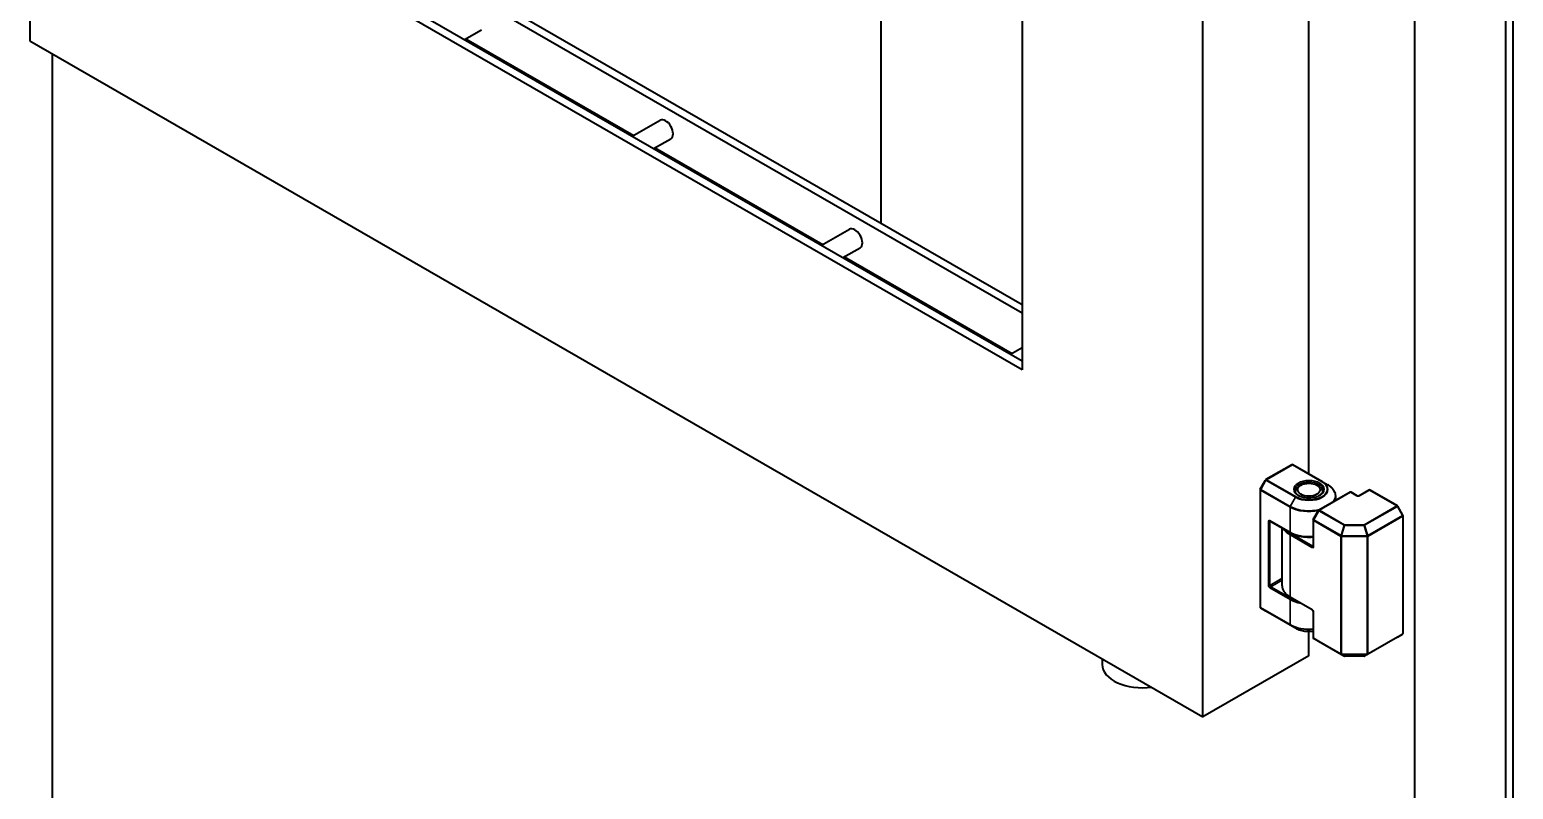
# Model space of a CAD drawing. Header units: millimetres. Extents: x 0 to 2523, y 0 to 1782.
# Drawn here: x 2288.9 to 2372, y 1505.8 to 1548.4 of the extents above; entities that cross this region are included whole.
import ezdxf

# ---------------------------------------------------------------- set-up
doc = ezdxf.new("R2010")
doc.units = ezdxf.units.MM
doc.header["$LTSCALE"] = 3
doc.layers.add('가시적인 것(ISO)', color=3, linetype='Continuous', lineweight=40)
doc.layers.add('가시적인 좁은 것(ISO)', color=3, linetype='Continuous', lineweight=35)

msp = doc.modelspace()

# ---------------------------------------------------------------- linework, layer by layer
at = {"layer": '가시적인 것(ISO)'}
for p, q in [((2366.5188, 1402.7044), (2366.5188, 1613.6316)), ((2288.8784, 1599.0152), (2288.8784, 1547.755)), ((2371.6099, 1439.9732), (2371.6099, 1578.4476)), ((2372.0342, 1439.7289), (2372.0342, 1578.4742)), ((2354.6394, 1509.8858), (2354.6394, 1561.146)), ((2336.6081, 1537.531), (2336.6081, 1557.9173)), ((2344.5101, 1553.3669), (2344.5101, 1529.331)), ((2360.5791, 1523.4889), (2360.5791, 1550.7284)), ((2344.5101, 1529.331), (2309.1901, 1549.6704)), ((2309.6143, 1549.9148), (2344.5101, 1529.8197)), ((2316.0313, 1549.3804), (2344.5101, 1532.9806)), ((2313.2433, 1547.825), (2314.2094, 1548.3813)), ((2344.5101, 1532.492), (2315.6071, 1549.1361)), ((2288.8784, 1547.755), (2354.6394, 1509.8858)), ((2313.3276, 1547.8735), (2322.7319, 1542.4579)), ((2290.1512, 1446.6815), (2290.1512, 1547.022)), ((2322.6476, 1542.4094), (2324.2172, 1543.3133)), ((2323.8499, 1541.717), (2324.816, 1542.2734)), ((2323.9342, 1541.7656), (2333.3385, 1536.35)), ((2333.2542, 1536.3015), (2334.8238, 1537.2053)), ((2334.4565, 1535.6091), (2335.4226, 1536.1654)), ((2334.5408, 1535.6576), (2343.9451, 1530.2421)), ((2343.8608, 1530.1935), (2344.5101, 1530.5674)), ((2359.6194, 1524.007), (2358.1696, 1523.1722)), ((2361.3339, 1523.0542), (2359.6793, 1524.007)), ((2357.8462, 1522.6121), (2357.8462, 1516.0306)), ((2357.8542, 1522.6421), (2358.1476, 1523.1502)), ((2360.1319, 1522.8648), (2360.0254, 1522.8031)), ((2361.0263, 1522.8648), (2361.1327, 1522.8031)), ((2361.3369, 1523.0525), (2361.6313, 1522.8816)), ((2363.9432, 1522.5879), (2363.3917, 1522.2703)), ((2365.5341, 1521.7063), (2364.0031, 1522.5879)), ((2362.8826, 1522.4658), (2361.1394, 1521.462)), ((2362.0791, 1522.003), (2362.0791, 1522.2456)), ((2363.2819, 1522.2703), (2362.9425, 1522.4658)), ((2360.8241, 1520.9319), (2361.1174, 1521.44)), ((2365.8495, 1521.1762), (2365.5561, 1521.6843)), ((2365.8575, 1514.5647), (2365.8575, 1521.1462)), ((2358.4066, 1520.8525), (2359.5309, 1520.205)), ((2359.0791, 1517.2258), (2359.0791, 1520.4652)), ((2360.816, 1520.9019), (2360.816, 1519.4383)), ((2358.1694, 1515.8085), (2357.8761, 1515.9787)), ((2360.7613, 1515.8789), (2359.5309, 1516.5874)), ((2359.8242, 1514.8555), (2358.1696, 1515.8084)), ((2360.816, 1515.7839), (2360.816, 1514.3204)), ((2360.5791, 1513.3062), (2360.5791, 1514.6746)), ((2361.1393, 1514.0982), (2360.8459, 1514.2685)), ((2365.5341, 1514.3425), (2363.7004, 1513.2865)), ((2365.5343, 1514.3426), (2365.8276, 1514.5128)), ((2362.5489, 1513.2865), (2361.1394, 1514.0981)), ((2348.9953, 1513.136), (2348.9953, 1512.8081)), ((2360.5791, 1513.3062), (2354.6394, 1509.8858)), ((2363.6704, 1513.2785), (2362.5789, 1513.2785))]:
    msp.add_line(p, q, dxfattribs=at)
for centre, start, end in [((2359.6493, 1523.9551), 60.064008, 119.935992), ((2357.9062, 1522.6121), 149.999959, 180), ((2358.1995, 1523.1202), 119.935992, 149.999959), ((2363.9732, 1522.5359), 60.064008, 119.935992), ((2362.9125, 1522.4138), 60.064008, 119.935992), ((2360.876, 1520.9019), 149.999959, 180), ((2361.1694, 1521.41), 119.935992, 149.999959), ((2365.5042, 1521.6543), 30.000041, 60.064008), ((2365.7975, 1521.1462), 0, 30.000041), ((2357.9062, 1516.0306), 180, 239.872355), ((2360.876, 1514.3204), 180, 239.872355), ((2365.7975, 1514.5647), 300.127645, 0), ((2362.5789, 1513.3385), 240.064008, 270), ((2363.6704, 1513.3385), 270, 299.935992)]:
    msp.add_arc(centre, 0.06, start, end, dxfattribs=at)
for centre, major_axis, ratio, start_param, end_param in [((2324.5166, 1542.7933), (-0.2994, 0.52), 0.5780931, 3.1415927, 6.2831853), ((2335.1232, 1536.6854), (-0.2994, 0.52), 0.5780931, 3.1415927, 6.2831853), ((2360.5791, 1522.4867), (-0.78, 0), 0.5758617, 5.5016446, 6.2492598), ((2360.5791, 1522.4867), (0.78, 0), 0.5758617, 0.0339256, 0.7815407), ((2351.2453, 1512.8081), (-2.25, 0), 0.5758617, 0, 1.7997543)]:
    msp.add_ellipse(centre, major_axis=major_axis, ratio=ratio, start_param=start_param, end_param=end_param, dxfattribs=at)
msp.add_ellipse((2360.5791, 1522.6093), major_axis=(-0.63, 0), ratio=0.5758617, dxfattribs=at)
for points, knots in [([(2359.7841, 1522.5848), (2359.7841, 1522.5357), (2359.8, 1522.4859), (2359.8633, 1522.3945), (2359.9057, 1522.3534), (2360.0119, 1522.2811), (2360.0744, 1522.2497), (2360.2147, 1522.1989), (2360.2926, 1522.1795), (2360.4561, 1522.1552), (2360.5417, 1522.1504), (2360.7115, 1522.156), (2360.7955, 1522.1666), (2360.953, 1522.2016), (2361.0264, 1522.2261), (2361.1546, 1522.2857), (2361.2095, 1522.3207), (2361.2965, 1522.3965), (2361.3283, 1522.4371), (2361.3657, 1522.5135), (2361.3741, 1522.5492), (2361.3741, 1522.5848)], [5.4977871, 5.4977871, 5.4977871, 5.4977871, 5.8773572, 5.8773572, 6.1999926, 6.1999926, 6.5073368, 6.5073368, 6.8158631, 6.8158631, 7.1264635, 7.1264635, 7.4376143, 7.4376143, 7.7475737, 7.7475737, 8.0552148, 8.0552148, 8.3644828, 8.3644828, 8.6393798, 8.6393798, 8.6393798, 8.6393798]), ([(2361.3339, 1523.0542), (2361.3341, 1523.0541), (2361.3343, 1523.054), (2361.3347, 1523.0538), (2361.3349, 1523.0536), (2361.3353, 1523.0534), (2361.3355, 1523.0533), (2361.3359, 1523.0531), (2361.3361, 1523.053), (2361.3365, 1523.0527), (2361.3367, 1523.0526), (2361.3369, 1523.0525)], [3.1415926536, 3.1415926536, 3.1415926536, 3.1415926536, 3.1423632304, 3.1423632304, 3.1431338072, 3.1431338072, 3.143904384, 3.143904384, 3.1446749608, 3.1446749608, 3.1454455376, 3.1454455376, 3.1454455376, 3.1454455376]), ([(2362.0791, 1522.2456), (2362.0791, 1522.2943), (2362.0724, 1522.3429), (2362.0463, 1522.4382), (2362.0269, 1522.4849), (2361.9763, 1522.5751), (2361.9451, 1522.6186), (2361.8722, 1522.7014), (2361.8305, 1522.7408), (2361.7376, 1522.8149), (2361.6865, 1522.8496), (2361.6313, 1522.8816)], [2.35619449, 2.35619449, 2.35619449, 2.35619449, 2.51250355, 2.51250355, 2.6688126, 2.6688126, 2.82512166, 2.82512166, 2.98143071, 2.98143071, 3.13773977, 3.13773977, 3.13773977, 3.13773977]), ([(2363.2819, 1522.2703), (2363.2846, 1522.2687), (2363.2881, 1522.267), (2363.2967, 1522.2638), (2363.3019, 1522.2623), (2363.3136, 1522.2598), (2363.3201, 1522.2589), (2363.3338, 1522.2579), (2363.341, 1522.258), (2363.3549, 1522.259), (2363.3616, 1522.26), (2363.3737, 1522.2628), (2363.379, 1522.2645), (2363.3867, 1522.2677), (2363.3894, 1522.269), (2363.3917, 1522.2703)], [1.5707963, 1.5707963, 1.5707963, 1.5707963, 1.7772901, 1.7772901, 2.0006727, 2.0006727, 2.2397467, 2.2397467, 2.4877932, 2.4877932, 2.7355384, 2.7355384, 2.97324, 2.97324, 3.1415927, 3.1415927, 3.1415927, 3.1415927]), ([(2358.3983, 1520.856), (2358.3983, 1520.856), (2358.3983, 1520.856), (2358.399, 1520.8559), (2358.3999, 1520.8556), (2358.4027, 1520.8545), (2358.4045, 1520.8537), (2358.4066, 1520.8525)], [4.33310665, 4.33310665, 4.33310665, 4.33310665, 4.3990032, 4.3990032, 4.55569609, 4.55569609, 4.71238898, 4.71238898, 4.71238898, 4.71238898]), ([(2359.5309, 1520.205), (2359.6467, 1520.1384), (2359.7804, 1520.0833), (2360.0697, 1520.0011), (2360.2252, 1519.9738), (2360.5274, 1519.9506), (2360.6734, 1519.9518), (2360.816, 1519.9652)], [0, 0, 0, 0, 0.32680869, 0.32680869, 0.65285733, 0.65285733, 0.9467814, 0.9467814, 0.9467814, 0.9467814]), ([(2360.816, 1519.4383), (2360.816, 1519.4359), (2360.8159, 1519.4339), (2360.8154, 1519.4309), (2360.8152, 1519.4299), (2360.8149, 1519.4293), (2360.8149, 1519.4292), (2360.8149, 1519.4292)], [3.14159265, 3.14159265, 3.14159265, 3.14159265, 3.29905903, 3.29905903, 3.4565254, 3.4565254, 3.5247424, 3.5247424, 3.5247424, 3.5247424]), ([(2359.0791, 1517.2258), (2359.0791, 1517.1769), (2359.0858, 1517.128), (2359.1121, 1517.0322), (2359.1317, 1516.9853), (2359.1828, 1516.8947), (2359.2143, 1516.8511), (2359.2879, 1516.768), (2359.33, 1516.7284), (2359.4236, 1516.6542), (2359.4752, 1516.6195), (2359.5309, 1516.5874)], [0.78539816, 0.78539816, 0.78539816, 0.78539816, 0.9424778, 0.9424778, 1.09955743, 1.09955743, 1.25663706, 1.25663706, 1.41371669, 1.41371669, 1.57079633, 1.57079633, 1.57079633, 1.57079633]), ([(2360.816, 1515.7839), (2360.816, 1515.7871), (2360.8157, 1515.791), (2360.8143, 1515.8001), (2360.813, 1515.8054), (2360.8093, 1515.8167), (2360.8068, 1515.8229), (2360.8008, 1515.8352), (2360.7972, 1515.8414), (2360.7893, 1515.8528), (2360.7851, 1515.8581), (2360.7767, 1515.8671), (2360.7725, 1515.8709), (2360.766, 1515.8759), (2360.7635, 1515.8776), (2360.7613, 1515.8789)], [3.1415927, 3.1415927, 3.1415927, 3.1415927, 3.3485711, 3.3485711, 3.5722397, 3.5722397, 3.8114088, 3.8114088, 4.0593907, 4.0593907, 4.3069641, 4.3069641, 4.5444705, 4.5444705, 4.712389, 4.712389, 4.712389, 4.712389]), ([(2359.8242, 1514.8555), (2359.905, 1514.809), (2359.9975, 1514.7704), (2360.1975, 1514.7119), (2360.3049, 1514.6919), (2360.5248, 1514.6721), (2360.6374, 1514.6722), (2360.7703, 1514.6845), (2360.7933, 1514.6871), (2360.816, 1514.6901)], [6.2831853, 6.2831853, 6.2831853, 6.2831853, 6.5981151, 6.5981151, 6.913045, 6.913045, 7.2279748, 7.2279748, 7.293997, 7.293997, 7.293997, 7.293997])]:
    msp.add_open_spline(points, degree=3, knots=knots, dxfattribs=at)
at = {"layer": '가시적인 좁은 것(ISO)'}
for p, q in [((2359.6493, 1524.0041), (2358.1995, 1523.1692)), ((2361.3039, 1523.0513), (2359.6493, 1524.0041)), ((2359.5184, 1521.6348), (2357.8638, 1522.5877)), ((2357.8638, 1522.5877), (2357.8638, 1516.0062)), ((2357.8762, 1522.6295), (2358.1695, 1523.1376)), ((2359.5308, 1521.6767), (2357.8762, 1522.6295)), ((2358.1695, 1523.1376), (2359.8242, 1522.1848)), ((2358.1995, 1523.1692), (2359.8542, 1522.2164)), ((2363.9732, 1522.585), (2363.4216, 1522.2674)), ((2365.5042, 1521.7033), (2363.9732, 1522.585)), ((2359.8242, 1522.1848), (2359.5308, 1521.6767)), ((2362.9125, 1522.4628), (2361.1694, 1521.459)), ((2363.2519, 1522.2674), (2362.9125, 1522.4628)), ((2359.5184, 1520.2326), (2359.5184, 1521.6348)), ((2360.846, 1520.9193), (2361.1394, 1521.4274)), ((2362.377, 1520.0376), (2360.846, 1520.9193)), ((2361.1394, 1521.4274), (2362.5489, 1520.6157)), ((2361.1694, 1521.459), (2362.5789, 1520.6473)), ((2363.6704, 1520.6473), (2365.5042, 1521.7033)), ((2363.7004, 1520.6157), (2365.5342, 1521.6717)), ((2365.8275, 1521.1636), (2363.8723, 1520.0376)), ((2365.8399, 1521.1218), (2363.8847, 1519.9958)), ((2365.8275, 1521.1636), (2365.5342, 1521.6717)), ((2365.8399, 1514.5403), (2365.8399, 1521.1218)), ((2358.3092, 1517.25), (2358.3092, 1520.8308)), ((2358.3941, 1520.8801), (2359.5184, 1520.2326)), ((2358.3941, 1520.8308), (2358.4192, 1520.8452)), ((2358.3941, 1517.25), (2358.3941, 1520.8308)), ((2359.5608, 1520.1467), (2360.7912, 1519.4382)), ((2362.3646, 1519.9958), (2360.8336, 1520.8774)), ((2360.8336, 1520.8774), (2360.8336, 1519.4139)), ((2362.377, 1520.0376), (2362.5489, 1520.6157)), ((2362.407, 1520.0305), (2362.5789, 1520.6085)), ((2362.5789, 1520.6473), (2363.6704, 1520.6473)), ((2362.5789, 1520.6473), (2362.5789, 1520.6085)), ((2362.5789, 1520.6085), (2363.6704, 1520.6085)), ((2363.6704, 1520.6085), (2363.6704, 1520.6473)), ((2363.8423, 1520.0305), (2363.6704, 1520.6085)), ((2363.8723, 1520.0376), (2363.7004, 1520.6157)), ((2359.5184, 1520.0732), (2360.7488, 1519.3647)), ((2359.5184, 1516.615), (2359.5184, 1520.0732)), ((2360.7912, 1519.4382), (2360.816, 1519.4525)), ((2362.3646, 1519.9958), (2362.3646, 1513.4143)), ((2363.8423, 1520.0305), (2362.407, 1520.0305)), ((2362.407, 1519.9857), (2362.407, 1520.0305)), ((2363.8423, 1519.9857), (2362.407, 1519.9857)), ((2362.407, 1519.9857), (2362.407, 1513.4042)), ((2363.8423, 1520.0305), (2363.8423, 1519.9857)), ((2363.8423, 1519.9857), (2363.8423, 1513.4042)), ((2363.8847, 1519.9958), (2363.8847, 1513.4143)), ((2358.3941, 1517.25), (2359.0791, 1517.6444)), ((2359.5184, 1516.4555), (2358.3941, 1517.103)), ((2358.4365, 1517.1765), (2359.0791, 1517.5465)), ((2359.5608, 1516.529), (2358.4365, 1517.1765)), ((2357.8638, 1516.0062), (2359.5184, 1515.0533)), ((2358.1695, 1515.8084), (2357.8762, 1515.9786)), ((2357.8762, 1515.9786), (2359.5308, 1515.0258)), ((2360.7488, 1515.9064), (2359.5184, 1516.615)), ((2359.5184, 1515.0533), (2359.5184, 1516.4555)), ((2359.8242, 1514.8556), (2358.1695, 1515.8084)), ((2360.8336, 1515.7595), (2360.8336, 1514.2959)), ((2359.8242, 1514.8556), (2359.5308, 1515.0258)), ((2362.3646, 1513.4143), (2360.8336, 1514.2959)), ((2361.1394, 1514.0982), (2360.846, 1514.2684)), ((2362.377, 1513.3868), (2360.846, 1514.2684)), ((2365.5342, 1514.3425), (2363.7004, 1513.2865)), ((2363.8723, 1513.3868), (2365.8275, 1514.5127)), ((2363.8847, 1513.4143), (2365.8399, 1514.5403)), ((2365.5342, 1514.3425), (2365.8275, 1514.5127)), ((2362.5489, 1513.2865), (2361.1394, 1514.0982)), ((2362.377, 1513.3868), (2362.5489, 1513.2865)), ((2362.407, 1513.4042), (2363.8423, 1513.4042)), ((2362.407, 1513.3796), (2362.407, 1513.4042)), ((2362.407, 1513.3796), (2362.5789, 1513.2794)), ((2362.407, 1513.3796), (2363.8423, 1513.3796)), ((2363.6704, 1513.2794), (2362.5789, 1513.2794)), ((2362.5789, 1513.2794), (2362.5789, 1513.2785)), ((2363.8423, 1513.3796), (2363.6704, 1513.2794)), ((2363.6704, 1513.2794), (2363.6704, 1513.2785)), ((2363.8723, 1513.3868), (2363.7004, 1513.2865)), ((2363.8423, 1513.4042), (2363.8423, 1513.3796))]:
    msp.add_line(p, q, dxfattribs=at)
for centre, major_axis, ratio, start_param, end_param in [((2359.6493, 1523.9551), (-0.0299, 0.052), 0.5780931, 5.4997209, 6.2831853), ((2359.6493, 1523.9551), (0.0299, 0.052), 0.5780931, 0, 0.7834647), ((2357.9062, 1522.6121), (-0.06, 0), 0.5758617, 0, 0.7853982), ((2357.9062, 1522.6121), (-0.052, 0.03), 0.0015778, 5.3287797, 6.2831853), ((2357.9062, 1522.6121), (0.0299, 0.052), 0.5780931, 1.5688629, 2.3542608), ((2358.1995, 1523.1202), (-0.052, 0.03), 0.0015778, 5.3287808, 6.2831871), ((2358.1995, 1523.1202), (0.0299, 0.052), 0.5780931, 0.7834642, 1.5688624), ((2358.1995, 1523.1202), (-0.0299, 0.052), 0.5780931, 5.4997209, 6.2831853), ((2360.5791, 1522.5848), (-0.795, 0), 0.5758617, 3.1415927, 6.2831853), ((2360.5791, 1522.6195), (1.0676, 0), 0.5758617, 3.9269908, 7.0647306), ((2360.5791, 1522.6338), (1.0251, 0), 0.5758617, 3.9269908, 7.0685835), ((2361.3039, 1523.0022), (0.0299, 0.052), 0.5780931, 0, 0.783469), ((2360.5791, 1522.2803), (1.4824, 0), 0.5758617, 5.8305356, 7.0647306), ((2363.9732, 1522.5359), (-0.0299, 0.052), 0.5780931, 5.4997209, 6.2831853), ((2363.9732, 1522.5359), (0.0299, 0.052), 0.5780931, 0, 0.7834645), ((2359.8542, 1522.1673), (-0.0299, -0.052), 0.5780931, 3.9250586, 4.7104565), ((2360.5791, 1522.2456), (1.5, 0), 0.5758617, 5.9355998, 6.2831853), ((2362.9125, 1522.4138), (-0.0299, 0.052), 0.5780931, 5.4997209, 6.2831853), ((2362.9125, 1522.4138), (0.0299, 0.052), 0.5780931, 0, 0.7834645), ((2363.2519, 1522.2183), (0.0299, 0.052), 0.5780931, 0, 0.7834645), ((2363.3368, 1522.3162), (0.12, 0), 0.5758617, 3.9269908, 5.4977871), ((2363.4216, 1522.2183), (-0.0299, 0.052), 0.5780931, 5.4997209, 6.2831853), ((2359.5608, 1521.6593), (0.0299, 0.052), 0.5780931, 1.5688672, 2.3542671), ((2360.5791, 1522.2456), (-1.5, 0), 0.5758617, 0.7853982, 1.9376237), ((2360.5791, 1522.2803), (-1.4824, 0), 0.5758617, 0.7853982, 2.023446), ((2360.876, 1520.9019), (-0.052, 0.03), 0.0015778, 5.3287797, 6.2831853), ((2360.876, 1520.9019), (0.0299, 0.052), 0.5780931, 1.5688626, 2.3542608), ((2361.1694, 1521.41), (-0.052, 0.03), 0.0015778, 5.328772, 6.2831738), ((2361.1694, 1521.41), (-0.0299, 0.052), 0.5780931, 5.4997209, 6.2831853), ((2361.1694, 1521.41), (0.0299, 0.052), 0.5780931, 0.7834645, 1.5688626), ((2365.5042, 1521.6543), (0.0299, 0.052), 0.5780931, 0, 0.7834645), ((2365.5042, 1521.6543), (-0.0299, 0.052), 0.5780931, 4.7143227, 5.4997209), ((2365.5042, 1521.6543), (0.052, 0.03), 0.0015778, 0, 0.9544056), ((2365.7975, 1521.1462), (0.052, 0.03), 0.0015778, 0, 0.9544056), ((2365.7975, 1521.1462), (-0.0299, 0.052), 0.5780931, 3.9289245, 4.7143227), ((2365.7975, 1521.1462), (0.06, 0), 0.5758617, 5.4977871, 6.2831853), ((2358.3941, 1520.7819), (-0.0599, 0.104), 0.5780931, 5.4997209, 7.0705172), ((2358.3517, 1520.8552), (0.06, 0), 0.5758617, 3.9269908, 5.4977871), ((2358.4365, 1520.9045), (-0.0299, -0.052), 0.5780931, 5.4958534, 6.2831853), ((2358.4365, 1520.8064), (-0.0299, 0.052), 0.5780931, 0.1664309, 0.7873319), ((2360.5791, 1520.684), (-1.5, 0), 0.5758617, 0.3036245, 0.7853982), ((2360.5791, 1520.733), (1.44, 0), 0.5758617, 3.661358, 3.9269908), ((2360.5791, 1520.8434), (1.5, 0), 0.5758617, 3.9269908, 4.8710436), ((2359.5608, 1520.257), (-0.0299, -0.052), 0.5780931, 5.4958534, 6.2831853), ((2359.5608, 1520.0976), (-0.0299, -0.052), 0.5780931, 3.9250571, 5.4958534), ((2360.876, 1520.9019), (-0.06, 0), 0.5758617, 0, 0.7853982), ((2362.5789, 1520.5983), (-0.0299, -0.052), 0.5780931, 3.9250571, 4.7104553), ((2362.5789, 1520.5983), (0.0575, -0.0171), 0.1640073, 1.6195116, 2.16754), ((2363.6704, 1520.5983), (-0.0299, 0.052), 0.5780931, 4.7143227, 5.4997209), ((2363.6704, 1520.5983), (0.0575, 0.0171), 0.1640073, 0.9740526, 1.522081), ((2360.7912, 1519.3891), (-0.0299, -0.052), 0.5780931, 3.9250571, 5.4958534), ((2360.7488, 1519.4628), (0.0599, -0.104), 0.5780931, 5.4997209, 7.0705172), ((2360.7912, 1519.4872), (0.0299, -0.052), 0.5780931, 5.4997209, 6.1167544), ((2360.876, 1519.4383), (-0.06, 0), 0.5758617, 0, 0.7853982), ((2362.407, 1520.0202), (0.0299, 0.052), 0.5780931, 1.5688626, 2.3542608), ((2362.407, 1520.0202), (-0.06, 0), 0.5758617, 0.7853982, 1.5707963), ((2362.407, 1520.0202), (0.0575, -0.0171), 0.1640073, 1.6195116, 2.16754), ((2363.8423, 1520.0202), (0.0575, 0.0171), 0.1640073, 0.9740526, 1.522081), ((2363.8423, 1520.0202), (-0.06, 0), 0.5758617, 1.5707963, 2.3561945), ((2363.8423, 1520.0202), (0.0299, -0.052), 0.5780931, 0.7873319, 1.57273), ((2358.3941, 1517.2011), (0.0599, -0.104), 0.5780931, 3.9289245, 5.4997209), ((2358.3517, 1517.2744), (-0.06, 0), 0.5758617, 0.7853982, 2.3561945), ((2358.4365, 1517.2255), (-0.0299, 0.052), 0.5780931, 0.7873319, 2.3581282), ((2358.4365, 1517.1274), (0.0299, 0.052), 0.5780931, 0.7834645, 2.3542608), ((2360.5791, 1517.2258), (-1.5, 0), 0.5758617, 0, 0.7853982), ((2357.9062, 1516.0306), (-0.06, 0), 0.5758617, 0, 0.7853982), ((2357.9062, 1516.0306), (-0.0299, -0.052), 0.5780931, 5.4958534, 6.2812513), ((2357.9062, 1516.0306), (-0.0301, -0.0519), 0.8159693, 0, 0.0027294), ((2359.5608, 1516.6394), (-0.0299, -0.052), 0.5780931, 5.4958534, 6.2831853), ((2359.5608, 1516.48), (0.0299, 0.052), 0.5780931, 0.7834645, 2.3542608), ((2360.5791, 1517.0663), (-1.5, 0), 0.5758617, 0.7853982, 1.2671718), ((2360.5791, 1517.1154), (-1.44, 0), 0.5758617, 0.7853982, 1.051031), ((2360.7488, 1515.8083), (-0.0599, 0.104), 0.5780931, 3.9289245, 5.4997209), ((2360.7912, 1515.9309), (-0.0299, -0.052), 0.5780931, 5.4958534, 6.2831853), ((2360.876, 1515.7839), (-0.06, 0), 0.5758617, 0, 0.7853982), ((2359.5608, 1515.0778), (-0.0299, -0.052), 0.5780931, 5.4958555, 6.281253), ((2360.5791, 1515.6641), (1.5, 0), 0.5758617, 3.9269908, 4.8710436), ((2360.5791, 1515.6294), (1.4824, 0), 0.5758617, 3.9269908, 4.8729407), ((2360.5791, 1515.2903), (-1.0676, 0), 0.5758617, 0.7853982, 1.7946457), ((2360.876, 1514.3204), (-0.06, 0), 0.5758617, 0, 0.7853982), ((2360.876, 1514.3204), (-0.0299, -0.052), 0.5780931, 5.4958534, 6.2812516), ((2360.876, 1514.3204), (-0.0301, -0.0519), 0.8159693, 0, 0.0027294), ((2365.7975, 1514.5647), (0.0299, -0.052), 0.5780931, 0.0019337, 0.7873319), ((2365.7975, 1514.5647), (0.0301, -0.0519), 0.8159693, 6.2804559, 6.2831853), ((2365.7975, 1514.5647), (0.06, 0), 0.5758617, 5.4977871, 6.2831853), ((2362.407, 1513.4387), (0.06, 0), 0.5758617, 3.9269908, 4.712389), ((2362.407, 1513.4387), (-0.0299, -0.052), 0.5780931, 5.4958534, 6.2812516), ((2362.407, 1513.4387), (-0.0302, -0.0518), 0.9455649, 0.0048485, 0.5528769), ((2362.5789, 1513.3385), (-0.0302, -0.0518), 0.9455649, 0.0048485, 0.5528769), ((2362.5789, 1513.3385), (-0.0299, -0.052), 0.5780931, 6.2812516, 6.2831853), ((2363.6704, 1513.3385), (0.0302, -0.0518), 0.9455649, 5.7303084, 6.2783368), ((2363.6704, 1513.3385), (0.0299, -0.052), 0.5780931, 0, 0.0019337), ((2363.8423, 1513.4387), (0.06, 0), 0.5758617, 4.712389, 5.4977871), ((2363.8423, 1513.4387), (0.0302, -0.0518), 0.9455649, 5.7303084, 6.2783368), ((2363.8423, 1513.4387), (0.0299, -0.052), 0.5780931, 0.0019337, 0.7873319)]:
    msp.add_ellipse(centre, major_axis=major_axis, ratio=ratio, start_param=start_param, end_param=end_param, dxfattribs=at)
msp.add_ellipse((2360.5791, 1522.6338), major_axis=(0.855, 0), ratio=0.5758617, dxfattribs=at)

doc.saveas('drawing.dxf')
